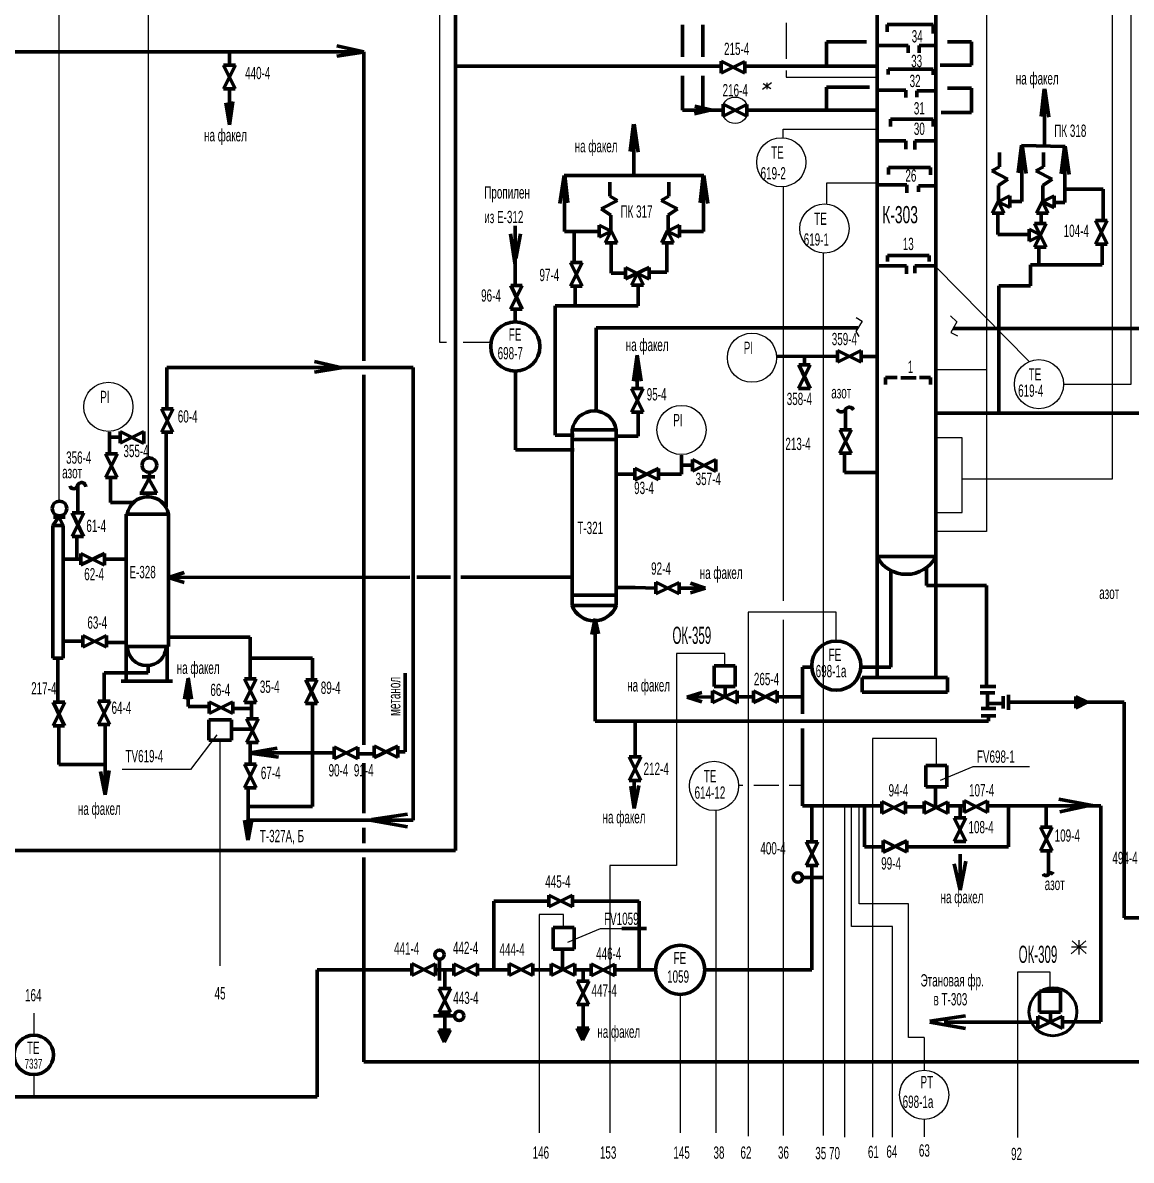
# Model space of a CAD drawing. Extents: x 0 to 3219, y 0 to 555.
# Drawn here: x 545.9 to 771.2, y 198.6 to 429.8 of the extents above; entities that cross this region are included whole.
import ezdxf

# ---------------------------------------------------------------- set-up
doc = ezdxf.new("R2010")
doc.units = 0
doc.header["$MEASUREMENT"] = 0
doc.layers.add('1', color=7, linetype='CONTINUOUS')
doc.layers.add('2', color=7, linetype='CONTINUOUS')
doc.styles.add('стиль1', font='MDM_Win.shx', dxfattribs={"width": 0.5})

msp = doc.modelspace()

# ---------------------------------------------------------------- hatches: boundary and pattern name
at = {"layer": '2', "lineweight": 80}
for color, points in [(0, [(759.95, 290.46), (762.37, 291.67), (759.95, 292.86)]), (256, [(632.89, 225.04), (630.49, 225.04), (631.68, 222.61)]), (256, [(661, 225.46), (658.6, 225.46), (659.79, 223.03)])]:
    msp.add_hatch(color=color, dxfattribs=at).paths.add_polyline_path(points)

# ---------------------------------------------------------------- linework, layer by layer
at = {"layer": '1', "color": 0, "lineweight": 80}
for p, q in [((586.76, 421.17), (589.12, 416.37)), ((589.16, 421.17), (586.76, 421.17)), ((586.76, 416.37), (589.16, 421.17)), ((687.88, 421.95), (687.88, 419.55)), ((692.68, 419.55), (687.88, 421.95)), ((687.88, 419.55), (692.68, 421.9)), ((692.68, 421.9), (692.68, 419.55)), ((589.12, 416.37), (586.76, 416.37)), ((688.3, 413.19), (688.3, 410.79)), ((693.1, 410.79), (688.3, 413.19)), ((688.3, 410.79), (693.1, 413.14)), ((693.1, 413.14), (693.1, 410.79)), ((742.98, 391.04), (744.17, 393.46)), ((744.15, 393.38), (746.58, 394.59)), ((746.58, 392.19), (744.15, 393.38)), ((744.17, 393.46), (745.38, 391.04)), ((746.58, 394.59), (746.58, 392.19)), ((751.95, 391.04), (753.14, 393.46)), ((753.13, 393.38), (755.55, 394.59)), ((755.55, 392.19), (753.13, 393.38)), ((753.14, 393.46), (754.35, 391.04)), ((755.55, 394.59), (755.55, 392.19)), ((745.38, 391.04), (742.98, 391.04)), ((754.35, 391.04), (751.95, 391.04)), ((663.11, 388.6), (663.11, 386.2)), ((665.53, 387.39), (663.11, 388.6)), ((676.98, 387.39), (679.41, 388.6)), ((679.41, 388.6), (679.41, 386.2)), ((753.95, 388.96), (751.55, 384.16)), ((751.59, 388.96), (753.95, 388.96)), ((753.95, 384.16), (751.59, 388.96)), ((766.34, 389.6), (763.94, 384.8)), ((763.99, 389.6), (766.34, 389.6)), ((766.34, 384.8), (763.99, 389.6)), ((663.11, 386.2), (665.53, 387.39)), ((665.52, 387.48), (664.31, 385.06)), ((666.71, 385.06), (665.52, 387.48)), ((675.81, 385.06), (676.99, 387.48)), ((679.41, 386.2), (676.98, 387.39)), ((676.99, 387.48), (678.21, 385.06)), ((750.47, 387.81), (752.89, 386.62)), ((750.47, 385.41), (750.47, 387.81)), ((752.89, 386.62), (750.47, 385.41)), ((664.31, 385.06), (666.71, 385.06)), ((678.21, 385.06), (675.81, 385.06)), ((751.55, 384.16), (753.95, 384.16)), ((763.94, 384.8), (766.34, 384.8)), ((659.63, 381.05), (657.23, 376.25)), ((657.28, 381.05), (659.63, 381.05)), ((659.63, 376.25), (657.28, 381.05)), ((668.43, 377.71), (668.43, 380.06)), ((673.23, 380.06), (668.43, 377.71)), ((668.43, 380.06), (673.23, 377.66)), ((673.23, 377.66), (673.23, 380.06)), ((669.68, 376.42), (670.87, 378.85)), ((670.87, 378.85), (672.08, 376.42)), ((647.45, 376.35), (645.05, 371.55)), ((645.1, 376.35), (647.45, 376.35)), ((647.45, 371.55), (645.1, 376.35)), ((657.23, 376.25), (659.63, 376.25)), ((672.08, 376.42), (669.68, 376.42)), ((645.05, 371.55), (647.45, 371.55)), ((711.51, 360.82), (711.51, 363.17)), ((716.31, 363.17), (711.51, 360.82)), ((711.51, 363.17), (716.31, 360.77)), ((716.31, 360.77), (716.31, 363.17)), ((705.99, 360.26), (703.59, 355.46)), ((703.64, 360.26), (705.99, 360.26)), ((705.99, 355.46), (703.64, 360.26)), ((672.03, 355.41), (669.63, 350.61)), ((669.68, 355.41), (672.03, 355.41)), ((672.03, 350.61), (669.68, 355.41)), ((703.59, 355.46), (705.99, 355.46)), ((574.1, 351.34), (576.45, 346.54)), ((576.5, 351.34), (574.1, 351.34)), ((574.1, 346.54), (576.5, 351.34)), ((669.63, 350.61), (672.03, 350.61)), ((714.34, 347.07), (711.94, 342.27)), ((711.99, 347.07), (714.34, 347.07)), ((714.34, 342.27), (711.99, 347.07)), ((565.73, 344.32), (565.73, 346.68)), ((570.53, 346.68), (565.73, 344.32)), ((565.73, 346.68), (570.53, 344.28)), ((570.53, 344.28), (570.53, 346.68)), ((576.45, 346.54), (574.1, 346.54)), ((562.77, 342.16), (565.13, 337.36)), ((565.17, 342.16), (562.77, 342.16)), ((562.77, 337.36), (565.17, 342.16)), ((711.94, 342.27), (714.34, 342.27)), ((682.03, 338.64), (682.03, 340.99)), ((686.83, 340.99), (682.03, 338.64)), ((682.03, 340.99), (686.83, 338.59)), ((686.83, 338.59), (686.83, 340.99)), ((670.35, 339.25), (670.35, 336.85)), ((675.15, 336.85), (670.35, 339.25)), ((670.35, 336.85), (675.15, 339.2)), ((675.15, 339.2), (675.15, 336.85)), ((565.13, 337.36), (562.77, 337.36)), ((555.94, 330.19), (558.29, 325.39)), ((558.34, 330.19), (555.94, 330.19)), ((555.94, 325.39), (558.34, 330.19)), ((558.29, 325.39), (555.94, 325.39)), ((557.73, 319.58), (557.73, 321.94)), ((562.53, 321.94), (557.73, 319.58)), ((557.73, 321.94), (562.53, 319.54)), ((562.53, 319.54), (562.53, 321.94)), ((674.57, 316.09), (674.57, 313.69)), ((679.37, 313.69), (674.57, 316.09)), ((674.57, 313.69), (679.37, 316.04)), ((679.37, 316.04), (679.37, 313.69)), ((558.16, 302.91), (558.16, 305.27)), ((562.96, 305.27), (558.16, 302.91)), ((558.16, 305.27), (562.96, 302.87)), ((562.96, 302.87), (562.96, 305.27)), ((593.38, 296.42), (590.98, 291.62)), ((591.03, 296.42), (593.38, 296.42)), ((593.38, 291.62), (591.03, 296.42)), ((605.78, 296.21), (603.38, 291.41)), ((603.43, 296.21), (605.78, 296.21)), ((605.78, 291.41), (603.43, 296.21)), ((686.13, 291.56), (686.13, 294.01)), ((691.13, 294.01), (686.13, 291.56)), ((686.13, 294.01), (691.13, 291.51)), ((691.13, 291.51), (691.13, 294.01)), ((694.47, 294), (694.47, 291.6)), ((699.27, 291.6), (694.47, 294)), ((694.47, 291.6), (699.27, 293.95)), ((699.27, 293.95), (699.27, 291.6)), ((552.09, 291.72), (554.44, 286.92)), ((554.49, 291.72), (552.09, 291.72)), ((552.09, 286.92), (554.49, 291.72)), ((561.28, 291.93), (563.63, 287.13)), ((563.68, 291.93), (561.28, 291.93)), ((561.28, 287.13), (563.68, 291.93)), ((583.8, 291.8), (583.8, 289.4)), ((588.6, 289.4), (583.8, 291.8)), ((583.8, 289.4), (588.6, 291.75)), ((588.6, 291.75), (588.6, 289.4)), ((590.98, 291.62), (593.38, 291.62)), ((603.38, 291.41), (605.78, 291.41)), ((759.95, 292.86), (762.37, 291.67)), ((759.95, 290.46), (759.95, 292.86)), ((762.37, 291.67), (759.95, 290.46)), ((554.44, 286.92), (552.09, 286.92)), ((563.63, 287.13), (561.28, 287.13)), ((591.41, 288.3), (593.76, 283.5)), ((593.81, 288.3), (591.41, 288.3)), ((591.41, 283.5), (593.81, 288.3)), ((593.76, 283.5), (591.41, 283.5)), ((609.23, 282.61), (609.23, 280.21)), ((614.03, 280.21), (609.23, 282.61)), ((609.23, 280.21), (614.03, 282.56)), ((614.03, 282.56), (614.03, 280.21)), ((617.35, 282.83), (617.35, 280.43)), ((622.15, 280.43), (617.35, 282.83)), ((617.35, 280.43), (622.15, 282.78)), ((622.15, 282.78), (622.15, 280.43)), ((669.2, 280.61), (671.55, 275.81)), ((671.6, 280.61), (669.2, 280.61)), ((669.2, 275.81), (671.6, 280.61)), ((590.98, 279.11), (593.34, 274.31)), ((593.38, 279.11), (590.98, 279.11)), ((590.98, 274.31), (593.38, 279.11)), ((671.55, 275.81), (669.2, 275.81)), ((593.34, 274.31), (590.98, 274.31)), ((720.57, 271.5), (720.57, 269.1)), ((725.37, 269.1), (720.57, 271.5)), ((720.57, 269.1), (725.37, 271.45)), ((725.37, 271.45), (725.37, 269.1)), ((729.12, 271.5), (729.12, 269.1)), ((733.92, 269.1), (729.12, 271.5)), ((729.12, 269.1), (733.92, 271.45)), ((733.92, 271.45), (733.92, 269.1)), ((737.24, 271.71), (737.24, 269.31)), ((742.04, 269.31), (737.24, 271.71)), ((737.24, 269.31), (742.04, 271.67)), ((742.04, 271.67), (742.04, 269.31)), ((737.64, 268.21), (735.24, 268.21)), ((752.81, 266.29), (755.16, 266.29))]:
    msp.add_line(p, q, dxfattribs=at)
at = {"layer": '1', "lineweight": 80}
for p, q in [((735.24, 268.21), (737.59, 263.41)), ((735.24, 263.41), (737.64, 268.21)), ((755.16, 266.29), (752.76, 261.49)), ((755.16, 261.49), (752.81, 266.29)), ((720.79, 263.59), (720.79, 261.19)), ((725.59, 261.19), (720.79, 263.59)), ((720.79, 261.19), (725.59, 263.54)), ((725.59, 263.54), (725.59, 261.19)), ((705.14, 263.3), (707.5, 258.5)), ((707.54, 263.3), (705.14, 263.3)), ((705.14, 258.5), (707.54, 263.3)), ((737.59, 263.41), (735.24, 263.41)), ((752.76, 261.49), (755.16, 261.49)), ((707.5, 258.5), (705.14, 258.5)), ((652.85, 252.5), (652.85, 250.1)), ((657.65, 250.1), (652.85, 252.5)), ((652.85, 250.1), (657.65, 252.45)), ((657.65, 252.45), (657.65, 250.1)), ((625.02, 238.57), (625.02, 236.17)), ((629.82, 236.17), (625.02, 238.57)), ((625.02, 236.17), (629.82, 238.52)), ((629.82, 238.52), (629.82, 236.17)), ((633.57, 238.55), (633.57, 236.15)), ((638.37, 236.15), (633.57, 238.55)), ((633.57, 236.15), (638.37, 238.5)), ((638.37, 238.5), (638.37, 236.15)), ((644.79, 238.57), (644.79, 236.17)), ((649.59, 236.17), (644.79, 238.57)), ((644.79, 236.17), (649.59, 238.52)), ((649.59, 238.52), (649.59, 236.17)), ((653.34, 238.55), (653.34, 236.15)), ((658.14, 236.15), (653.34, 238.55)), ((653.34, 236.15), (658.14, 238.5)), ((658.14, 238.5), (658.14, 236.15)), ((661.46, 238.52), (661.46, 236.12)), ((666.26, 236.12), (661.46, 238.52)), ((661.46, 236.12), (666.26, 238.47)), ((666.26, 238.47), (666.26, 236.12)), ((630.52, 233.51), (632.87, 228.71)), ((632.92, 233.51), (630.52, 233.51)), ((630.52, 228.71), (632.92, 233.51)), ((658.63, 235.03), (660.98, 230.23)), ((661.03, 235.03), (658.63, 235.03)), ((658.63, 230.23), (661.03, 235.03)), ((660.98, 230.23), (658.63, 230.23)), ((632.87, 228.71), (630.52, 228.71)), ((752.26, 225.43), (752.26, 227.88)), ((757.26, 227.88), (752.26, 225.43)), ((752.26, 227.88), (757.26, 225.38)), ((757.26, 225.38), (757.26, 227.88)), ((630.49, 225.04), (631.68, 222.61)), ((632.89, 225.04), (630.49, 225.04)), ((631.68, 222.61), (632.89, 225.04)), ((658.6, 225.46), (659.79, 223.03)), ((661, 225.46), (658.6, 225.46)), ((659.79, 223.03), (661, 225.46))]:
    msp.add_line(p, q, dxfattribs=at)
at = {"layer": '2', "lineweight": 30}
for p, q in [((771.2, 356.32), (771.2, 524.77)), ((553.33, 332.55), (553.33, 523.58)), ((571.49, 341.35), (571.49, 523.28)), ((708.66, 203.64), (708.66, 382.92)), ((700.47, 308.42), (700.47, 203.64)), ((678.83, 301.59), (678.83, 258.53)), ((585.99, 283.98), (585.99, 238.1)), ((718.61, 284.29), (718.61, 203.33)), ((712.93, 270.62), (712.93, 203.33)), ((714.37, 246.14), (714.37, 270.62)), ((715.91, 250.73), (715.91, 270.62)), ((715.91, 250.73), (715.91, 270.62)), ((686.82, 269.7), (686.82, 204.15)), ((678.83, 258.53), (665.22, 258.53)), ((665.22, 258.53), (665.22, 204.15)), ((725.98, 250.72), (715.91, 250.72)), ((655.85, 248.58), (650.88, 248.58)), ((650.88, 248.58), (650.88, 204.15)), ((655.85, 245.89), (655.85, 248.58)), ((656.7, 242.9), (663.33, 245.68)), ((663.33, 245.68), (667.7, 245.68)), ((722.73, 246.14), (714.37, 246.14)), ((754.73, 236.8), (748.1, 236.8)), ((748.1, 236.8), (748.1, 203.23)), ((754.73, 232.97), (754.73, 236.8)), ((679.54, 232.3), (679.54, 204.15)), ((548.17, 228.53), (548.17, 224.01)), ((729.15, 223.54), (725.98, 223.54)), ((729.15, 223.54), (729.15, 216.9)), ((548.17, 216.01), (548.17, 211.48)), ((729.15, 206.9), (729.15, 203.38))]:
    msp.add_line(p, q, dxfattribs=at)
at = {"layer": '2', "color": 0, "lineweight": 30}
for p, q in [((630.65, 456.46), (630.65, 364.85)), ((741.78, 448.85), (741.78, 326.4)), ((767.43, 337.08), (767.43, 449.33)), ((701.12, 429.72), (701.12, 422.42)), ((701.12, 420.09), (701.12, 418.72)), ((701.12, 418.72), (719.77, 418.72)), ((696.31, 416.25), (698.11, 417.63)), ((696.45, 417.45), (697.97, 416.43)), ((697.23, 416.27), (697.25, 417.59)), ((700.5, 406.4), (700.5, 408.14)), ((700.5, 408.14), (719.56, 408.14)), ((700.47, 396.42), (700.47, 312.31)), ((709.33, 392.93), (709.33, 397.24)), ((709.33, 397.24), (719.56, 397.24)), ((750.5, 360.92), (731.52, 380.15)), ((630.65, 364.85), (632.05, 364.85)), ((635.41, 364.85), (641.12, 364.85)), ((731.52, 359.31), (741.78, 359.31)), ((757.47, 356.32), (771.2, 356.32)), ((736.87, 345.42), (731.74, 345.42)), ((736.87, 330.25), (736.87, 345.42)), ((736.87, 337.08), (767.43, 337.08)), ((731.52, 330.25), (736.87, 330.25)), ((741.78, 326.4), (731.74, 326.4)), ((688.6, 301.59), (678.83, 301.59)), ((688.6, 299.11), (688.6, 301.59)), ((585.35, 285.05), (580, 277.99)), ((731.63, 284.29), (718.61, 284.29)), ((731.63, 278.85), (731.63, 284.29)), ((580, 277.99), (566.11, 277.99)), ((732.48, 275.86), (739.11, 278.63)), ((739.11, 278.63), (750.54, 278.63)), ((691.43, 274.83), (692.3, 274.83)), ((694.49, 274.83), (699.58, 274.83)), ((701.73, 274.83), (704.17, 274.83))]:
    msp.add_line(p, q, dxfattribs=at)
at = {"layer": '2', "color": 0, "lineweight": 80}
for p, q in [((719.56, 456.55), (719.56, 321.27)), ((731.52, 321.27), (731.52, 456.55)), ((680.02, 422.82), (680.02, 429.37)), ((684.14, 422.82), (684.14, 429.37)), ((721.59, 427.91), (721.59, 429.41)), ((721.59, 429.41), (730.99, 429.41)), ((730.99, 429.41), (730.99, 427.59)), ((709.3, 420.97), (709.3, 425.88)), ((709.3, 425.88), (717.42, 425.88)), ((738.79, 425.88), (733.87, 425.88)), ((738.79, 421.18), (738.79, 425.88)), ((587.96, 421.17), (587.96, 423.83)), ((615.24, 423.83), (609.77, 425.09)), ((615.12, 423.81), (609.77, 422.96)), ((615.12, 423.81), (615.24, 423.83)), ((615.24, 423.83), (615.24, 421.98)), ((725.86, 425.13), (719.66, 425.13)), ((725.86, 423.64), (725.86, 425.13)), ((728.1, 423.64), (728.1, 425.13)), ((728.1, 425.13), (731.31, 425.13)), ((615.24, 361.08), (615.24, 421.98)), ((687.88, 420.97), (633.86, 420.97)), ((692.68, 420.97), (719.77, 420.97)), ((719.77, 420.97), (709.3, 420.97)), ((732.38, 421.18), (738.79, 421.18)), ((680.02, 411.99), (680.02, 418.98)), ((684.14, 411.99), (684.14, 418.98)), ((721.8, 419.26), (721.8, 420.32)), ((721.8, 420.32), (730.99, 420.32)), ((730.99, 420.32), (730.99, 419.15)), ((587.96, 416.37), (587.96, 409.02)), ((709.3, 411.99), (709.3, 416.69)), ((709.3, 416.69), (718.06, 416.69)), ((738.79, 416.48), (733.87, 416.48)), ((738.79, 411.56), (738.79, 416.48)), ((753.54, 416.24), (752.89, 410.73)), ((753.6, 404.9), (753.6, 416.31)), ((753.67, 416.3), (754.51, 410.6)), ((719.56, 416.05), (725.43, 416.05)), ((725.43, 416.05), (725.43, 414.55)), ((727.68, 414.66), (727.68, 415.94)), ((727.68, 415.94), (731.52, 415.94)), ((587.96, 409.02), (587.2, 413.51)), ((587.96, 409.02), (588.6, 413.76)), ((688.3, 411.99), (680.02, 411.99)), ((685.95, 412.06), (682.46, 411.26)), ((686.02, 412.02), (682.56, 412.81)), ((693.1, 411.99), (719.77, 411.99)), ((719.77, 411.99), (709.3, 411.99)), ((732.59, 411.56), (738.79, 411.56)), ((670.17, 409.19), (671.01, 403.49)), ((722.33, 408.68), (722.33, 410.17)), ((722.33, 410.17), (730.99, 410.17)), ((730.99, 410.17), (730.99, 408.68)), ((670.04, 409.13), (669.39, 403.62)), ((670.15, 398.73), (670.15, 408.7)), ((719.45, 405.79), (725.43, 405.79)), ((725.43, 405.79), (725.43, 404.08)), ((727.25, 403.98), (727.25, 405.79)), ((727.25, 405.79), (731.42, 405.79)), ((748.9, 404.8), (748.25, 399.29)), ((748.9, 404.8), (757.79, 404.65)), ((748.97, 393.46), (748.97, 404.87)), ((749.03, 404.86), (749.87, 399.16)), ((757.66, 404.58), (757.01, 399.07)), ((757.73, 393.25), (757.73, 404.66)), ((757.79, 404.65), (758.63, 398.94)), ((744.42, 400.49), (744.42, 403.38)), ((753.4, 400.49), (753.4, 403.38)), ((721.91, 398.95), (721.91, 400.34)), ((721.91, 400.34), (730.45, 400.34)), ((730.45, 400.34), (730.45, 398.85)), ((742.87, 399.65), (744.42, 400.49)), ((751.84, 399.65), (753.4, 400.49)), ((655.95, 398.73), (655.11, 393.03)), ((655.95, 398.73), (684.36, 398.73)), ((656.02, 387.34), (656.02, 398.74)), ((656.08, 398.67), (656.73, 393.16)), ((684.23, 398.67), (683.58, 393.16)), ((684.29, 387.34), (684.29, 398.74)), ((684.36, 398.73), (685.2, 393.03)), ((746.17, 397.97), (742.87, 399.65)), ((744.26, 396.67), (746.17, 397.97)), ((755.15, 397.97), (751.84, 399.65)), ((753.24, 396.67), (755.15, 397.97)), ((665.26, 394.51), (665.26, 397.39)), ((677.25, 394.51), (677.25, 397.39)), ((719.77, 396.82), (725.65, 396.82)), ((725.65, 396.82), (725.65, 395.21)), ((728, 395.43), (728, 396.6)), ((728, 396.6), (731.52, 396.6)), ((744.26, 393.43), (744.26, 396.67)), ((753.24, 393.43), (753.24, 396.67)), ((765.5, 395.96), (758.02, 395.96)), ((765.5, 389.6), (765.5, 395.96)), ((663.51, 391.98), (666.82, 393.67)), ((666.82, 393.67), (665.26, 394.51)), ((675.69, 393.67), (677.25, 394.51)), ((679, 391.98), (675.69, 393.67)), ((746.58, 393.46), (748.97, 393.46)), ((755.55, 393.25), (757.73, 393.25)), ((665.43, 390.69), (663.51, 391.98)), ((665.43, 387.45), (665.43, 390.69)), ((677.09, 390.69), (679, 391.98)), ((677.09, 387.45), (677.09, 390.69)), ((744.13, 391.04), (744.13, 386.77)), ((752.89, 388.96), (752.89, 391.05)), ((646.04, 376.35), (646.04, 388.48)), ((646.04, 380.57), (645.08, 386.88)), ((646.15, 381.86), (647.11, 386.88)), ((660.9, 387.34), (656.02, 387.34)), ((658.01, 381.05), (658.01, 387.2)), ((660.14, 387.34), (663.14, 387.34)), ((679.41, 387.34), (684.29, 387.34)), ((744.13, 386.77), (750.54, 386.77)), ((665.49, 378.86), (665.49, 385.06)), ((676.81, 379.08), (676.81, 384.85)), ((752.47, 384.16), (752.47, 380.57)), ((765.29, 380.57), (765.29, 384.85)), ((721.69, 381.22), (721.69, 382.5)), ((721.69, 382.5), (730.13, 382.5)), ((730.13, 382.5), (730.13, 381.22)), ((719.45, 380.36), (725.54, 380.36)), ((725.54, 380.36), (725.54, 378.76)), ((727.25, 378.86), (727.25, 380.36)), ((727.25, 380.36), (731.42, 380.36)), ((752.47, 380.57), (750.76, 380.57)), ((750.76, 380.57), (750.76, 376.3)), ((752.47, 380.57), (765.29, 380.57)), ((668.43, 378.86), (665.49, 378.86)), ((673.23, 379.08), (676.81, 379.08)), ((658.22, 376.25), (658.22, 372.24)), ((671.04, 372.24), (671.04, 376.3)), ((750.76, 376.3), (744.35, 376.3)), ((744.35, 376.3), (744.35, 350.44)), ((658.22, 372.24), (654.16, 372.24)), ((654.16, 372.24), (654.16, 345.95)), ((658.22, 372.24), (671.04, 372.24)), ((646.04, 371.55), (646.04, 368.98)), ((662.5, 350.87), (662.5, 367.75)), ((662.5, 367.75), (715.68, 367.75)), ((735.06, 367.64), (782.39, 367.64)), ((610.78, 359.63), (605.22, 360.91)), ((670.83, 362.19), (670.08, 356.96)), ((670.83, 362.19), (671.63, 356.96)), ((670.83, 355.41), (670.83, 362.19)), ((575.19, 351.34), (575.19, 359.74)), ((575.19, 359.74), (625.31, 359.74)), ((610.56, 359.63), (605.22, 358.78)), ((625.31, 359.74), (625.31, 267.74)), ((646.05, 358.98), (646.05, 342.96)), ((615.24, 283), (615.24, 358.19)), ((721.27, 356.26), (721.27, 357.71)), ((721.27, 357.71), (723.67, 357.71)), ((724.42, 357.6), (727.52, 357.6)), ((728.16, 357.65), (730.45, 357.65)), ((730.45, 357.65), (730.45, 356.26)), ((671.04, 350.61), (671.04, 345.74)), ((713.14, 347.07), (713.14, 351.19)), ((744.35, 350.44), (731.74, 350.44)), ((731.74, 350.44), (779.18, 350.44)), ((657.58, 311.33), (657.58, 347.02)), ((657.58, 347.02), (666.56, 347.02)), ((666.56, 347.02), (666.56, 311.33)), ((563.55, 342.16), (563.55, 346.59)), ((575.09, 346.54), (575.09, 331.42)), ((654.16, 345.95), (658.01, 345.95)), ((657.58, 345.1), (666.56, 345.1)), ((671.04, 345.74), (666.34, 345.74)), ((646.05, 342.96), (658.01, 342.96)), ((712.93, 342.27), (712.93, 338.37)), ((679.81, 338.05), (679.81, 341.89)), ((572.74, 337.51), (570.17, 337.51)), ((570.17, 337.51), (571.67, 337.51)), ((571.67, 337.51), (571.67, 338.69)), ((670.35, 338.05), (666.34, 338.05)), ((675.15, 338.05), (679.81, 338.05)), ((712.93, 338.37), (719.56, 338.37)), ((557.14, 330.19), (557.14, 335.69)), ((563.76, 337.36), (563.76, 332.28)), ((571.56, 337.08), (569.96, 334.2)), ((573.16, 334.2), (571.56, 337.08)), ((571.35, 334.2), (569.75, 334.2)), ((569.75, 334.2), (573.16, 334.2)), ((571.35, 333.45), (571.35, 334.2)), ((563.76, 332.28), (568.57, 332.28)), ((552.01, 327.57), (553.24, 329.39)), ((552.17, 329.28), (554.52, 329.28)), ((553.24, 329.39), (554.14, 327.57)), ((566.97, 303), (566.97, 329.92)), ((566.97, 329.92), (575.52, 329.92)), ((575.52, 329.92), (575.52, 303)), ((552.01, 300.65), (552.01, 327.57)), ((552.01, 327.57), (554.14, 327.57)), ((554.14, 327.57), (554.14, 300.65)), ((556.92, 325.39), (556.92, 320.52)), ((557.73, 320.74), (554.14, 320.74)), ((562.53, 320.74), (566.97, 320.74)), ((719.56, 321.27), (719.56, 296.91)), ((719.56, 321.27), (731.52, 321.27)), ((729.6, 315.39), (729.6, 319.03)), ((731.52, 321.27), (731.52, 296.69)), ((722.35, 318.48), (722.35, 298.83)), ((670.4, 314.97), (666.56, 314.97)), ((670.4, 314.97), (674.57, 314.89)), ((679.37, 314.86), (684.72, 314.86)), ((741.78, 315.39), (729.6, 315.39)), ((741.78, 294.88), (741.78, 315.39)), ((657.58, 313.47), (666.34, 313.47)), ((666.56, 311.33), (657.58, 311.33)), ((662.25, 308.24), (662.25, 287.82)), ((558.16, 304.07), (554.36, 304.07)), ((562.96, 303.85), (566.97, 303.85)), ((566.97, 303.21), (566.97, 295.94)), ((575.52, 303), (566.97, 303)), ((575.3, 295.94), (575.3, 303)), ((592.18, 304.92), (575.73, 304.92)), ((592.18, 296.37), (592.18, 304.92)), ((554.14, 300.65), (552.01, 300.65)), ((604.79, 300.65), (592.18, 300.65)), ((592.18, 300.65), (592.18, 296.37)), ((604.79, 296.21), (604.79, 300.65)), ((553.08, 291.72), (553.08, 300.43)), ((571.45, 297.65), (571.45, 299.15)), ((686.48, 299.11), (690.73, 299.11)), ((686.48, 294.86), (686.48, 299.11)), ((690.73, 299.11), (690.73, 294.86)), ((704.38, 298.83), (704.38, 289.32)), ((706.29, 298.83), (704.38, 298.83)), ((722.35, 298.83), (716.28, 298.83)), ((562.48, 291.93), (562.48, 297.65)), ((562.48, 297.65), (571.45, 297.65)), ((566.97, 295.94), (565.9, 295.94)), ((565.9, 295.94), (576.37, 295.94)), ((576.37, 295.94), (575.3, 295.94)), ((579.58, 296.53), (578.83, 292.31)), ((579.58, 296.64), (580.22, 292.31)), ((579.58, 290.82), (579.58, 296.59)), ((733.87, 296.69), (716.56, 296.69)), ((716.56, 296.69), (716.56, 293.7)), ((733.87, 293.7), (733.87, 296.69)), ((690.73, 294.86), (686.48, 294.86)), ((688.71, 292.73), (688.71, 294.86)), ((716.56, 293.7), (733.87, 293.7)), ((740.5, 294.88), (743.7, 294.88)), ((742, 293.59), (740.5, 293.59)), ((740.5, 293.59), (743.49, 293.59)), ((743.7, 294.88), (741.78, 294.88)), ((742, 290.39), (742, 293.59)), ((592.4, 290.39), (592.4, 291.67)), ((592.4, 291.67), (592.4, 288.25)), ((604.79, 270.51), (604.79, 291.46)), ((686.13, 292.77), (680.96, 292.75)), ((694.47, 292.8), (691.13, 292.79)), ((699.27, 292.77), (704.38, 292.77)), ((742, 291.46), (745.2, 291.46)), ((745.2, 291.46), (745.2, 292.95)), ((745.2, 292.95), (745.2, 290.39)), ((746.27, 293.17), (746.27, 290.17)), ((746.27, 290.17), (746.27, 291.67)), ((746.27, 291.67), (769.78, 291.67)), ((583.8, 290.82), (579.58, 290.82)), ((588.6, 290.39), (592.4, 290.39)), ((740.71, 290.39), (743.7, 290.39)), ((743.7, 290.39), (742, 290.39)), ((553.29, 286.92), (553.29, 279.06)), ((562.69, 279.06), (562.69, 287.18)), ((562.69, 287.18), (562.69, 272.86)), ((588.34, 288.14), (583.74, 288.14)), ((583.74, 288.14), (583.74, 283.98)), ((588.34, 283.98), (588.34, 288.14)), ((662.25, 287.82), (742.21, 287.82)), ((670.4, 280.61), (670.4, 287.61)), ((742.21, 288.89), (740.71, 288.89)), ((740.71, 288.89), (743.7, 288.89)), ((742.21, 287.82), (742.21, 288.89)), ((588.34, 286.22), (592.72, 286.22)), ((704.38, 286.32), (704.38, 270.62)), ((583.74, 283.98), (588.34, 283.98)), ((592.18, 279.11), (592.18, 283.55)), ((592.18, 283.55), (592.18, 281.41)), ((592.24, 281.41), (597.63, 282.32)), ((592.18, 281.41), (609.28, 281.41)), ((592.18, 281.36), (597.9, 280.5)), ((614.03, 281.2), (617.4, 281.2)), ((622.15, 281.63), (623.62, 281.63)), ((553.29, 279.06), (562.69, 279.06)), ((562.69, 272.86), (561.73, 277.62)), ((562.67, 273), (563.49, 277.83)), ((615.24, 269.13), (615.24, 279.31)), ((729.49, 274.47), (729.49, 278.85)), ((729.49, 278.85), (733.77, 278.85)), ((733.77, 278.85), (733.77, 274.47)), ((670.19, 275.81), (670.19, 270.09)), ((591.76, 267.74), (591.76, 274.36)), ((670.19, 270.09), (669.49, 274.63)), ((670.19, 270.09), (671.15, 274.79)), ((733.77, 274.47), (729.49, 274.47)), ((731.44, 270.34), (731.44, 274.25)), ((591.76, 270.51), (604.79, 270.51)), ((704.38, 270.62), (720.41, 270.62)), ((720.41, 270.62), (716.99, 270.62)), ((733.92, 270.62), (737.29, 270.62)), ((736.44, 268.16), (736.44, 270.51)), ((746.27, 270.62), (742, 270.62)), ((742, 270.62), (765.08, 270.62)), ((753.96, 266.29), (753.96, 270.83)), ((763.69, 270.62), (756.53, 272.01)), ((762.95, 270.76), (756.74, 269.44)), ((616.87, 267.84), (624.13, 268.91)), ((725.37, 270.41), (729.39, 270.41)), ((625.31, 267.74), (591.76, 267.74)), ((616.87, 267.63), (624.13, 266.35))]:
    msp.add_line(p, q, dxfattribs=at)
at = {"layer": '2', "lineweight": 80}
for p, q in [((633.86, 261.54), (633.86, 431.44)), ((527.41, 423.83), (615.24, 423.83)), ((769.78, 291.67), (769.78, 247.88)), ((591.76, 274.36), (591.76, 263.67)), ((706.33, 270.62), (706.33, 263.3)), ((716.99, 270.62), (716.99, 262.29)), ((746.27, 262.29), (746.27, 270.62)), ((765.08, 270.62), (765.08, 226.73)), ((591.65, 263.67), (591.01, 267.74)), ((591.76, 263.78), (592.4, 267.41)), ((615.24, 263.08), (615.24, 266.15)), ((538.93, 261.54), (551.58, 261.54)), ((551.58, 261.54), (633.86, 261.54)), ((716.99, 262.29), (720.62, 262.29)), ((725.59, 262.29), (746.27, 262.29)), ((754.39, 261.49), (754.39, 256.73)), ((615.24, 218.61), (615.24, 260.11)), ((736.44, 260.79), (736.44, 253.52)), ((736.44, 253.52), (737.61, 259.4)), ((706.33, 258.5), (706.33, 237.3)), ((736.44, 253.52), (735.26, 258.87)), ((704.42, 256.07), (708.72, 256.07)), ((641.66, 237.3), (641.66, 251.27)), ((641.66, 251.27), (652.85, 251.27)), ((657.65, 251.27), (671.24, 251.27)), ((671.24, 251.27), (671.24, 237.3)), ((769.78, 247.88), (804.91, 247.88)), ((653.71, 241.51), (653.71, 245.89)), ((653.71, 245.89), (657.98, 245.89)), ((657.98, 245.89), (657.98, 241.51)), ((657.98, 241.51), (653.71, 241.51)), ((655.66, 237.39), (655.66, 241.3)), ((630.64, 239.45), (630.64, 235.15)), ((625.02, 237.3), (605.8, 237.3)), ((605.8, 237.3), (605.8, 211.48)), ((633.57, 237.3), (629.82, 237.3)), ((631.72, 234.98), (631.72, 237.33)), ((644.79, 237.3), (638.37, 237.3)), ((653.34, 237.3), (649.59, 237.3)), ((661.46, 237.3), (658.14, 237.3)), ((659.83, 234.98), (659.83, 237.33)), ((671.02, 237.3), (666.26, 237.3)), ((674.54, 237.3), (671.02, 237.3)), ((706.33, 237.3), (684.54, 237.3)), ((631.72, 234.98), (631.72, 233.51)), ((752.6, 232.97), (756.85, 232.97)), ((752.6, 228.72), (752.6, 232.97)), ((756.85, 232.97), (756.85, 228.72)), ((659.8, 230.23), (659.8, 225.46)), ((633.69, 227.94), (629.39, 227.94)), ((631.69, 228.71), (631.69, 225.04)), ((730.27, 226.87), (737.53, 227.93)), ((730.27, 226.65), (737.53, 225.37)), ((752.26, 226.65), (733.21, 226.65)), ((756.85, 228.72), (752.6, 228.72)), ((754.83, 226.59), (754.83, 228.72)), ((765.08, 226.73), (757.26, 226.73)), ((877.05, 218.61), (615.24, 218.61)), ((605.8, 211.48), (531.45, 211.48))]:
    msp.add_line(p, q, dxfattribs=at)
at = {"layer": '2', "color": 0, "linetype": 'Continuous', "lineweight": 30}
for p, q in [((715.33, 369.9), (716.52, 369.12)), ((734.49, 370.24), (735.79, 368.97)), ((716.52, 369.12), (715.25, 367.03)), ((735.79, 368.97), (734.56, 366.85)), ((715.25, 367.03), (715.85, 366.03)), ((734.56, 366.85), (735.94, 366.14)), ((711.28, 309.99), (693.38, 309.99)), ((711.28, 304.12), (711.28, 309.99))]:
    msp.add_line(p, q, dxfattribs=at)
at = {"layer": '2', "color": 0, "linetype": 'Continuous', "lineweight": 80}
for p, q in [((711.51, 362), (699.13, 361.95)), ((704.82, 360.26), (704.81, 361.97)), ((716.31, 361.97), (719.56, 361.97)), ((565.68, 345.54), (563.58, 345.54)), ((681.98, 339.86), (679.88, 339.86)), ((624.6, 317.12), (575.38, 317.04)), ((575.49, 317.05), (578.75, 316.05)), ((575.55, 317.05), (578.75, 318.05)), ((632.85, 317.12), (626.02, 317.12)), ((657.58, 317.12), (634.94, 317.12)), ((684.64, 314.86), (681.62, 315.87)), ((684.72, 314.86), (681.62, 313.93)), ((662.27, 308.67), (661.56, 305.48)), ((662.27, 308.58), (662.98, 305.56)), ((623.62, 281.63), (623.62, 297.59)), ((680.88, 292.75), (683.98, 293.68)), ((680.96, 292.75), (683.98, 291.74))]:
    msp.add_line(p, q, dxfattribs=at)
at = {"layer": '2', "linetype": 'Continuous', "lineweight": 30}
for p, q in [((693.38, 309.99), (693.38, 203.5)), ((725.98, 223.54), (725.98, 250.72)), ((722.73, 203.3), (722.73, 246.14))]:
    msp.add_line(p, q, dxfattribs=at)
at = {"layer": '2', "lineweight": 80, "ltscale": 100}
msp.add_line((667.7, 245.68), (672.69, 245.68), dxfattribs=at)
at = {"layer": '2', "lineweight": 25}
for p, q in [((759, 240.57), (762.02, 243.21)), ((759.21, 243.2), (762.05, 240.62)), ((760.56, 243.31), (760.57, 240.44)), ((759.07, 242), (762.16, 241.95))]:
    msp.add_line(p, q, dxfattribs=at)
at = {"layer": '2', "color": 0, "lineweight": 30}
for centre, radius in [((690.7, 411.99), 2.68), ((700.11, 401.41), 5), ((708.87, 387.95), 5), ((694.14, 361.7), 5), ((752.47, 356.32), 5), ((563.33, 351.72), 5), ((679.81, 347.02), 5), ((686.43, 274.68), 5)]:
    msp.add_circle(centre, radius, dxfattribs=at)
at = {"layer": '2', "color": 0, "lineweight": 80}
for centre in [(646.04, 363.98), (711.28, 299.12)]:
    msp.add_circle(centre, 5, dxfattribs=at)
at = {"layer": '2', "lineweight": 80}
for centre, radius in [((703.48, 256.07), 0.943), ((630.64, 240.39), 0.943), ((679.54, 237.3), 5), ((634.63, 227.94), 0.943), ((548.17, 220.01), 4)]:
    msp.add_circle(centre, radius, dxfattribs=at)
at = {"layer": '2', "lineweight": 60}
msp.add_circle((755.31, 228.78), 4.88, dxfattribs=at)
at = {"layer": '2', "lineweight": 30}
msp.add_circle((729.15, 211.9), 5, dxfattribs=at)
at = {"layer": '2', "color": 0, "lineweight": 80}
for centre, radius, start, end in [((713.96, 350.75), 0.9, 25.1558, 151.0257), ((662.07, 346.35), 4.54, 8.501, 171.499), ((712.31, 351.67), 0.984, 207.2114, 331.026), ((571.67, 339.86), 1.5, 0, 180), ((571.67, 339.86), 1.5, 180, 0), ((556.3, 335.87), 0.801, 196.4863, 347.4644), ((557.9, 335.51), 0.84, 354.2123, 167.4642), ((571.35, 329.22), 4.23, 9.605, 170.395), ((553.4, 331.05), 1.5, 0, 180), ((553.4, 331.05), 1.5, 180, 0), ((725.54, 324.47), 6.79, 208.129, 331.871), ((662.07, 313.04), 4.8, 200.8547, 339.1453), ((571.13, 303.09), 3.95, 181.3759, 358.6241)]:
    msp.add_arc(centre, radius, start, end, dxfattribs=at)
at = {"layer": '2', "lineweight": 80}
for centre, radius, start, end in [((753.88, 257.03), 0.59, 198.7331, 329.8447), ((754.87, 256.45), 0.556, 30.1548, 149.8452)]:
    msp.add_arc(centre, radius, start, end, dxfattribs=at)

# ---------------------------------------------------------------- texts
at = {"layer": '2', "color": 0, "lineweight": 30, "style": 'стиль1', "width": 0.6}
for s, height, p in [('34', 2.5, (726.61, 425.77)), ('215-4', 2.5, (688.46, 423.21)), ('33', 2.5, (726.5, 420.75)), ('440-4', 2.5, (591.12, 418.3)), ('32', 2.5, (726.18, 416.69)), ('на факел', 2.5, (747.77, 417.22)), ('216-4', 2.5, (688.17, 414.8)), ('31', 2.5, (727.04, 411.13)), ('30', 2.5, (727.04, 406.97)), ('на факел', 2.5, (582.77, 405.66)), ('ПК 318', 2.5, (755.59, 406.58)), ('на факел', 2.5, (658.1, 403.45)), ('ТЕ', 2.5, (698.02, 402.16)), (' 619-2', 2.5, (695.34, 397.93)), ('26', 2.5, (725.33, 397.46)), ('Пропилен', 2.5, (639.73, 394.04)), ('из Е-312', 2.5, (639.73, 389.04)), ('ПК 317', 2.5, (667.41, 390.16)), ('ТЕ', 2.5, (706.79, 388.7)), ('К-303', 3.5, (720.62, 389.02)), ('104-4', 2.5, (757.49, 386.24)), (' 619-1', 2.5, (704.1, 384.47)), ('13', 2.5, (724.79, 383.57)), ('97-4', 2.5, (650.95, 377.26)), ('96-4', 2.5, (639.09, 373.09)), ('FЕ', 2.5, (644.71, 365.14)), ('на факел', 2.5, (668.48, 363.05)), ('359-4', 2.5, (710.36, 364.24)), ('698-7', 2.5, (642.45, 361.37)), ('PI', 2.5, (692.47, 362.45)), ('ТЕ', 2.5, (750.38, 357.07)), (' 619-4', 2.5, (747.69, 353.75)), ('PI', 2.5, (561.67, 352.47)), ('95-4', 2.5, (672.75, 353.01)), ('358-4', 2.5, (701.21, 352.08)), ('азот', 2.5, (710.26, 353.43)), ('60-4', 2.5, (577.44, 348.52)), ('PI', 2.5, (678.14, 347.77)), ('213-4', 2.5, (700.93, 342.94)), ('356-4', 2.5, (554.74, 340.16)), ('355-4', 2.5, (566.39, 341.5)), ('азот', 2.5, (553.93, 337.19)), ('357-4', 2.5, (682.69, 335.82)), ('93-4', 2.5, (670.19, 333.99)), ('61-4', 2.5, (558.85, 326.29)), ('Т-321', 2.5, (658.65, 325.86)), ('62-4', 2.5, (558.42, 316.46)), ('Е-328', 2.5, (567.61, 316.89)), ('92-4', 2.5, (673.64, 317.61)), ('на факел', 2.5, (683.52, 316.75)), ('азот', 2.5, (764.72, 312.66)), ('63-4', 2.5, (559.06, 306.63)), ('FЕ', 2.5, (709.73, 300.06)), ('на факел', 2.5, (577.22, 297.44)), ('698-1а', 2.5, (707.09, 296.77)), ('35-4', 2.5, (594.11, 293.59)), ('89-4', 2.5, (606.5, 293.38)), ('на факел', 2.5, (668.78, 293.87)), ('265-4', 2.5, (694.53, 295.15)), ('217-4', 2.5, (547.64, 293.26)), ('66-4', 2.5, (584.06, 292.95)), ('64-4', 2.5, (563.97, 289.32)), ('TV619-4', 2.5, (566.8, 279.49)), ('FV698-1', 2.5, (739.86, 279.38)), ('67-4', 2.5, (594.32, 276.07)), ('90-4  91-4', 2.5, (608.09, 276.61)), ('212-4', 2.5, (672.11, 276.92)), ('ТЕ', 2.5, (684.35, 275.43)), ('94-4', 2.5, (721.91, 272.54)), ('107-4', 2.5, (738.26, 272.54)), ('614-12', 2.5, (682.48, 272.07)), ('на факел', 2.5, (557.14, 268.8)), ('на факел', 2.5, (663.78, 267.09)), ('164', 2.5, (546.39, 230.91))]:
    msp.add_text(s, height=height, dxfattribs=at).set_placement(p)
at = {"layer": '2', "color": 0, "lineweight": 80, "style": 'стиль1', "width": 0.6}
msp.add_text('1', height=2.5, dxfattribs=at).set_placement((725.81, 358.62))
at = {"layer": '2', "color": 0, "lineweight": 30, "style": 'стиль1', "width": 0.6}
msp.add_text('метанол', height=2.5, rotation=90, dxfattribs=at).set_placement((622.68, 288.91))
at = {"layer": '2', "lineweight": 30, "style": 'стиль1', "width": 0.6}
for s, height, p in [('108-4', 2.5, (738.15, 265.06)), ('109-4', 2.5, (755.67, 263.35)), ('Т-327А, Б', 2.5, (594.11, 263.25)), ('400-4', 2.5, (695.85, 260.76)), ('494-4', 2.5, (767.4, 258.8)), ('99-4', 2.5, (720.41, 257.69)), ('445-4', 2.5, (652.13, 253.99)), ('азот', 2.5, (753.64, 253.52)), ('на факел', 2.5, (732.48, 250.85)), ('FV1059', 2.5, (664.08, 246.43)), ('441-4', 2.5, (621.4, 240.41)), ('442-4', 2.5, (633.37, 240.53)), ('444-4', 2.5, (642.82, 240.2)), ('446-4', 2.5, (662.47, 239.35)), ('FЕ', 2.5, (678.21, 238.46)), ('1059', 2.5, (676.89, 234.69)), ('Этановая фр.', 2.5, (728.41, 233.92)), ('45', 2.5, (584.92, 231.29)), ('447-4', 2.5, (661.54, 231.88)), ('443-4', 2.5, (633.43, 230.36)), ('в Т-303', 2.5, (731.05, 230.08)), ('на факел', 2.5, (662.71, 223.49)), ('TЕ', 2.5, (546.78, 220.2)), ('7337', 2, (546.32, 217.22)), ('PT', 2.5, (728.39, 213.25)), ('698-1а', 2.5, (724.77, 209.25)), ('146', 2.5, (649.56, 198.92)), ('153', 2.5, (663.23, 198.92)), ('145', 2.5, (678.17, 198.92)), ('38', 2.5, (686.32, 198.92)), ('62', 2.5, (691.81, 198.92)), ('36', 2.5, (699.43, 198.93)), ('35 70', 2.5, (707.01, 198.81)), ('61', 2.5, (717.71, 199.05)), ('64', 2.5, (721.47, 199.12)), ('63', 2.5, (728.07, 199.35)), ('92', 2.5, (746.81, 198.65))]:
    msp.add_text(s, height=height, dxfattribs=at).set_placement(p)
at = {"layer": '2', "color": 0, "lineweight": 30, "insert": (677.99, 307.04), "char_height": 3.5, "width": 14.7924, "attachment_point": 1, "style": 'стиль1'}
msp.add_mtext('ОК-359', dxfattribs=at)
at = {"layer": '2', "lineweight": 30, "insert": (748.34, 242.21), "char_height": 3.5, "width": 14.7924, "attachment_point": 1, "style": 'стиль1'}
msp.add_mtext('ОК-309', dxfattribs=at)

doc.saveas('drawing.dxf')
